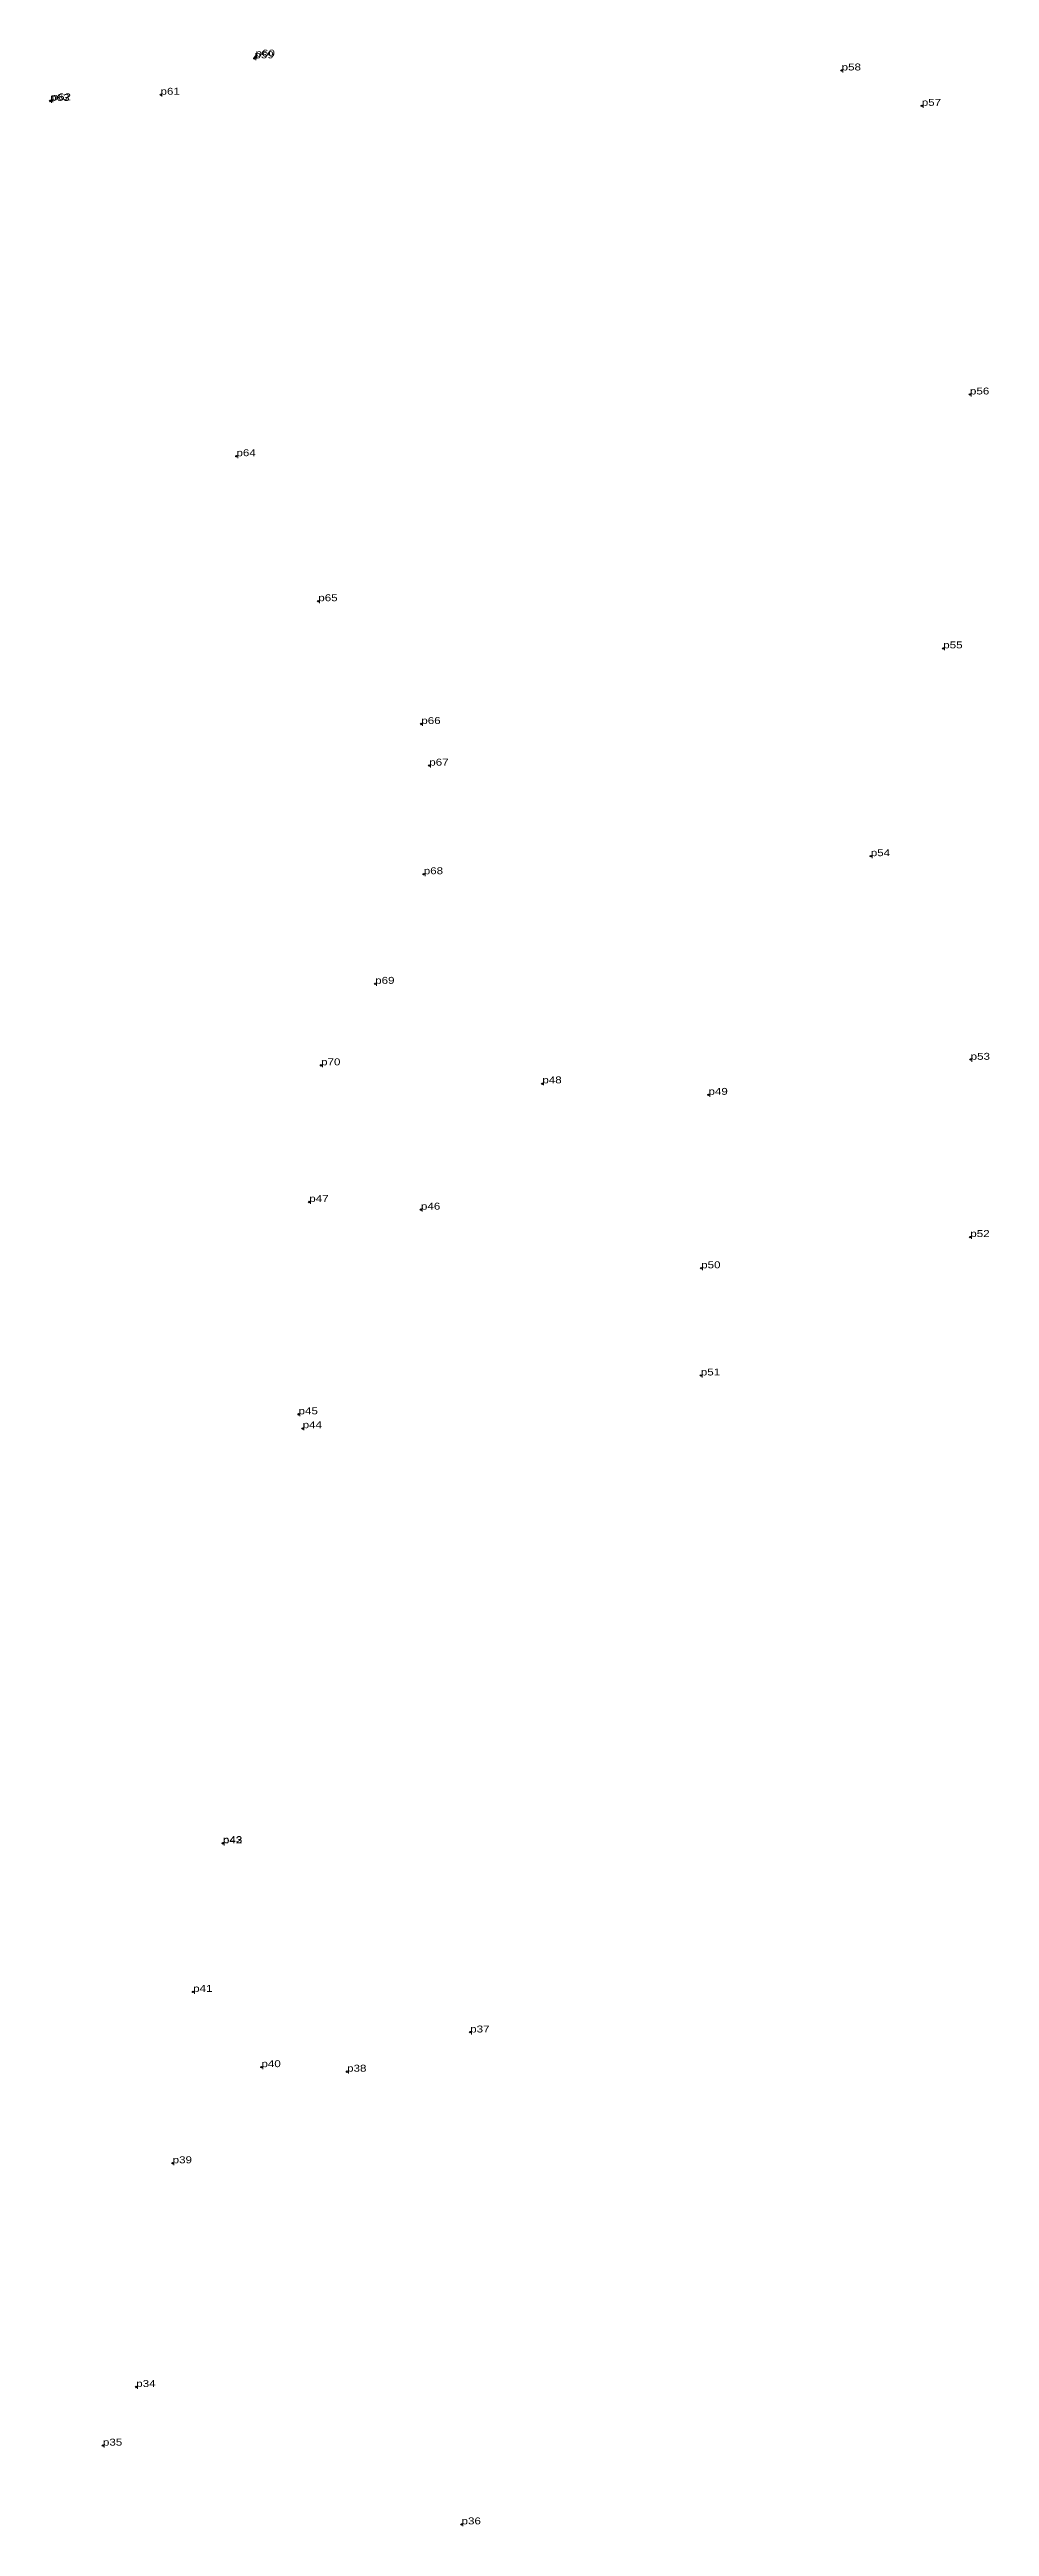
# Model space of a CAD drawing. Header units: metres. Extents: x 550298 to 552550, y 1838033 to 1839666.
# Drawn here: x 550297.9 to 550325, y 1838235.8 to 1838307.2 of the extents above.
import ezdxf

# ---------------------------------------------------------------- set-up
doc = ezdxf.new("R2010")
doc.units = ezdxf.units.M
doc.header["$LTSCALE"] = 0.08
doc.header["$PDMODE"] = 32
doc.header["$PDSIZE"] = 0.04
doc.layers.add('12', color=7, linetype='Continuous')
doc.layers.add('7', color=7, linetype='Continuous')

msp = doc.modelspace()

# ---------------------------------------------------------------- linework, layer by layer
at = {"layer": '7'}
for p in [(550303.85, 1838306.93), (550303.88, 1838306.98), (550320.78, 1838306.58), (550297.96, 1838305.7), (550298, 1838305.72), (550301.15, 1838305.88), (550323.09, 1838305.56), (550324.48, 1838297.24), (550303.33, 1838295.46), (550305.69, 1838291.28), (550323.71, 1838289.92), (550308.66, 1838287.74), (550308.89, 1838286.54), (550321.62, 1838283.93), (550308.73, 1838283.41), (550307.33, 1838280.25), (550305.77, 1838277.9), (550324.5, 1838278.07), (550312.15, 1838277.37), (550316.94, 1838277.05), (550305.43, 1838273.96), (550308.65, 1838273.74), (550324.49, 1838272.95), (550316.73, 1838272.05), (550316.72, 1838268.96), (550305.12, 1838267.84), (550305.24, 1838267.43), (550302.94, 1838255.48), (550302.94, 1838255.47), (550302.08, 1838251.19), (550310.07, 1838250.03), (550304.05, 1838249.02), (550306.52, 1838248.89), (550301.49, 1838246.25), (550300.44, 1838239.8), (550299.48, 1838238.11), (550309.82, 1838235.84)]:
    msp.add_point(p, dxfattribs=at)

# ---------------------------------------------------------------- texts
at = {"layer": '12', "width": 1.25}
for s, p in [('p59', (550303.85, 1838306.93)), ('p60', (550303.88, 1838306.98)), ('p58', (550320.78, 1838306.58)), ('p61', (550301.14, 1838305.88)), ('p63', (550297.96, 1838305.7)), ('p62', (550298, 1838305.72)), ('p57', (550323.09, 1838305.56)), ('p56', (550324.48, 1838297.24)), ('p64', (550303.33, 1838295.46)), ('p65', (550305.69, 1838291.28)), ('p55', (550323.71, 1838289.92)), ('p66', (550308.66, 1838287.74)), ('p67', (550308.89, 1838286.54)), ('p54', (550321.62, 1838283.93)), ('p68', (550308.73, 1838283.41)), ('p69', (550307.33, 1838280.25)), ('p53', (550324.5, 1838278.06)), ('p70', (550305.77, 1838277.9)), ('p48', (550312.15, 1838277.38)), ('p49', (550316.94, 1838277.05)), ('p47', (550305.43, 1838273.96)), ('p46', (550308.65, 1838273.74)), ('p52', (550324.49, 1838272.95)), ('p50', (550316.73, 1838272.05)), ('p51', (550316.72, 1838268.96)), ('p45', (550305.12, 1838267.84)), ('p44', (550305.24, 1838267.44)), ('p43', (550302.94, 1838255.48)), ('p42', (550302.94, 1838255.47)), ('p41', (550302.08, 1838251.19)), ('p37', (550310.07, 1838250.02)), ('p40', (550304.05, 1838249.02)), ('p38', (550306.52, 1838248.89)), ('p39', (550301.49, 1838246.25)), ('p34', (550300.44, 1838239.8)), ('p35', (550299.48, 1838238.11)), ('p36', (550309.82, 1838235.84))]:
    msp.add_text(s, height=0.2, dxfattribs=at).set_placement(p)

doc.saveas('drawing.dxf')
